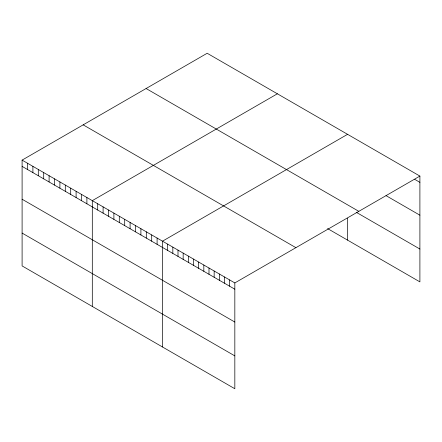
<?xml version="1.0" encoding="UTF-8"?>
<svg xmlns="http://www.w3.org/2000/svg" width="442" height="442" viewBox="0 0 442 442"><rect width="100%" height="100%" fill="white"/><g stroke="black" fill="none" stroke-linecap="round" stroke-linejoin="round"><path stroke-width="0.66" d="M22.1 160.114L234.829 282.93L234.829 388.739L22.1 265.918L22.1 160.114L207.171 53.261L419.9 176.082L419.9 281.885L327.594 228.591M277.372 93.792L92.301 200.646L92.301 306.45M347.572 134.324L162.501 241.172L162.501 346.981M234.829 282.93L419.9 176.082M414.734 179.364L419.9 182.347M386.032 195.64L419.9 215.193M146.098 88.527L358.827 211.342M356.186 212.254L419.9 249.039M83.173 124.854L295.902 247.669M22.1 166.38L234.829 289.201M22.1 199.232L234.829 322.047M22.1 233.072L234.829 355.887M347.572 218.232L347.572 240.128M229.663 279.946L229.663 286.217M224.492 276.968L224.492 283.234M219.326 273.985L219.326 280.25M214.16 271.001L214.16 277.267M208.994 268.018L208.994 274.283M203.828 265.034L203.828 271.305M198.662 262.051L198.662 268.322M193.497 259.067L193.497 265.338M188.331 256.089L188.331 262.355M183.165 253.106L183.165 259.371M177.999 250.122L177.999 256.388M172.833 247.139L172.833 253.404M167.667 244.155L167.667 250.426M157.098 238.056L157.098 244.321M151.7 234.94L151.7 241.205M146.302 231.818L146.302 238.089M140.899 228.702L140.899 234.973M135.501 225.586L135.501 231.851M130.097 222.47L130.097 228.735M124.699 219.348L124.699 225.619M119.301 216.232L119.301 222.503M113.898 213.116L113.898 219.381M108.5 210L108.5 216.265M103.102 206.878L103.102 213.149M97.699 203.762L97.699 210.027M86.897 197.524L86.897 203.795M81.499 194.408L81.499 200.679M76.101 191.292L76.101 197.557M70.698 188.176L70.698 194.441M65.3 185.054L65.3 191.325M59.902 181.938L59.902 188.204M54.499 178.822L54.499 185.088M49.101 175.701L49.101 181.971M43.697 172.584L43.697 178.855M38.299 169.468L38.299 175.734M32.901 166.352L32.901 172.618M27.498 163.231L27.498 169.501"/></g></svg>
